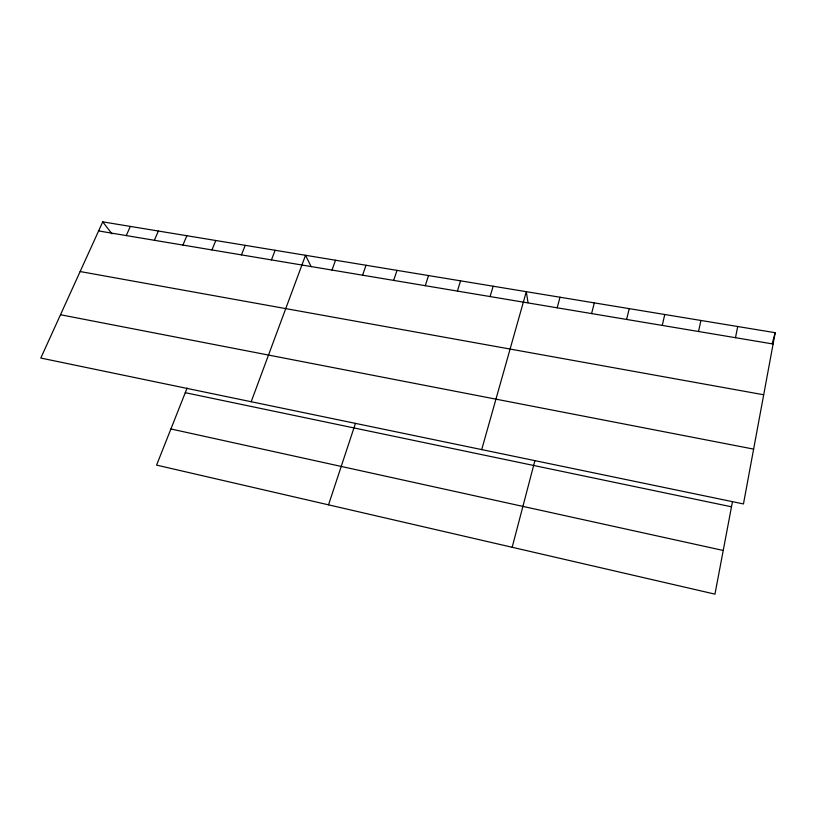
<?xml version="1.0" encoding="UTF-8"?>
<svg xmlns="http://www.w3.org/2000/svg" width="816" height="816" viewBox="0 0 816 816"><rect width="100%" height="100%" fill="white"/><g stroke="black" fill="none" stroke-linecap="round" stroke-linejoin="round"><path stroke-width="1.22" d="M775.2 332.704L743.458 503.941L40.8 358.051L102.734 221.86L775.2 332.704L772.191 343.587M732.421 501.932L714.959 594.14L156.58 465.11L187.109 388.079M735.481 337.702L737.715 326.522M698.547 331.51L700.913 320.453M662.255 325.431L664.754 314.497M626.617 319.454L629.228 308.642M591.59 313.579L594.323 302.889M512.173 547.281L534.919 460.601M557.175 307.816L560.021 297.228M481.705 449.596L526.3 291.679L528.023 302.675M490.1 296.565L493.16 286.212M457.409 291.088L460.571 280.837M425.269 285.702L428.533 275.563M328.522 504.839L355.46 423.351M393.669 280.398L397.025 270.361M362.579 275.186L366.027 265.251M332 270.065L335.529 260.233M251.185 401.737L305.531 255.286L311.171 266.72M271.432 259.906L275.135 250.277M241.444 254.888L245.218 245.341M211.946 249.941L215.801 240.496M182.927 245.075L186.854 235.722M154.367 240.281L158.365 231.03M126.266 235.579L130.325 226.409M98.603 230.938L773.109 344.005M80.141 271.544L763.694 394.771M60.496 314.741L753.627 449.106M185.283 392.69L731.503 506.807M170.911 428.971L723.231 550.463M102.734 221.86L112.027 233.917"/></g></svg>
